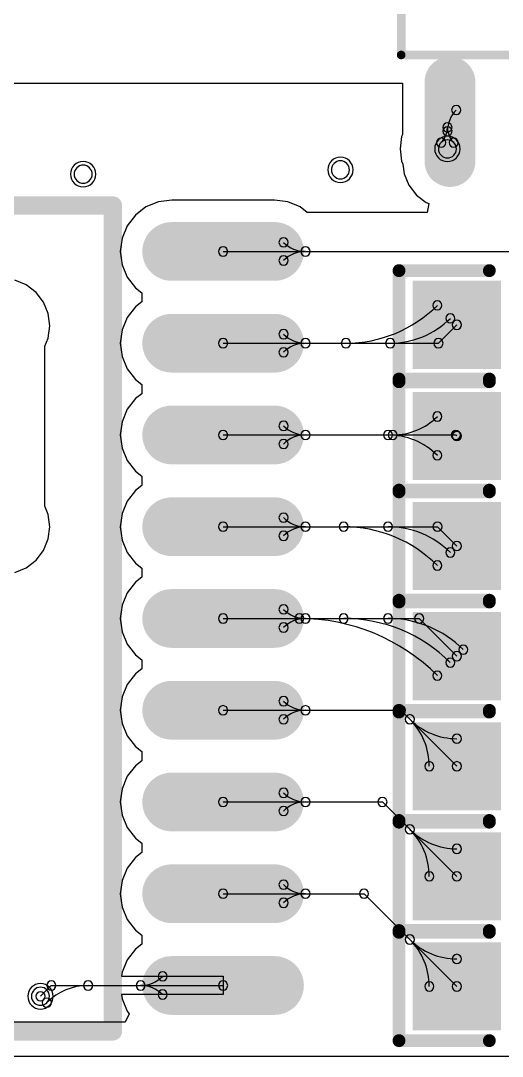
# Model space of a CAD drawing. Header units: inches. Extents: x 32166 to 66782, y 2386 to 7162.
# Drawn here: x 33335.8 to 33365.8, y 2886.6 to 2951.1 of the extents above; entities that cross this region are included whole.
import ezdxf

# ---------------------------------------------------------------- set-up
doc = ezdxf.new("R2010")
doc.units = ezdxf.units.IN
doc.header["$LTSCALE"] = 0.64311
doc.header["$MEASUREMENT"] = 0
for name, color, linetype in [('BOTTOMLAYER', 5, 'CONTINUOUS'), ('BOTTOMOVERLAY', 54, 'CONTINUOUS'), ('BOTTOMPASTE', 16, 'CONTINUOUS'), ('BOTTOMSOLDER', 6, 'CONTINUOUS'), ('KEEPOUTLAYER', 6, 'CONTINUOUS'), ('MULTILAYER', 9, 'CONTINUOUS')]:
    doc.layers.add(name, color=color, linetype=linetype)

msp = doc.modelspace()

# ---------------------------------------------------------------- linework, layer by layer
at = {"layer": 'BOTTOMLAYER'}
for p, q in [((33293.136, 2947.169), (33359.61, 2947.169)), ((33359.61, 2947.169), (33359.61, 2943.975)), ((33359.61, 2943.975), (33359.553, 2943.838)), ((33359.553, 2943.838), (33359.453, 2943.074)), ((33359.453, 2943.074), (33359.553, 2942.311)), ((33359.553, 2942.311), (33359.632, 2942.12)), ((33359.632, 2942.12), (33359.711, 2941.523)), ((33359.711, 2941.523), (33360.005, 2940.812)), ((33360.005, 2940.812), (33360.474, 2940.201)), ((33360.474, 2940.201), (33361.085, 2939.732)), ((33343.635, 2939.455), (33342.972, 2938.946)), ((33344.406, 2939.774), (33343.635, 2939.455)), ((33345.234, 2939.883), (33344.406, 2939.774)), ((33351.635, 2939.883), (33345.234, 2939.883)), ((33352.463, 2939.774), (33351.635, 2939.883)), ((33353.235, 2939.455), (33352.463, 2939.774)), ((33353.67, 2939.121), (33353.235, 2939.455)), ((33361.085, 2939.732), (33361.252, 2939.663)), ((33361.252, 2939.663), (33361.141, 2939.102)), ((33342.972, 2938.946), (33342.464, 2938.284)), ((33353.697, 2939.102), (33353.67, 2939.121)), ((33361.141, 2939.102), (33353.697, 2939.102)), ((33342.464, 2938.284), (33342.144, 2937.512)), ((33342.144, 2937.512), (33342.035, 2936.684)), ((33342.035, 2936.684), (33342.144, 2935.856)), ((33348.435, 2936.684), (33372.272, 2936.684)), ((33342.144, 2935.856), (33342.464, 2935.085)), ((33336.177, 2934.604), (33335.465, 2934.899)), ((33342.464, 2935.085), (33342.972, 2934.422)), ((33336.788, 2934.135), (33336.177, 2934.604)), ((33342.972, 2934.422), (33343.376, 2934.113)), ((33337.257, 2933.524), (33336.788, 2934.135)), ((33343.376, 2934.113), (33343.376, 2933.541)), ((33337.552, 2932.813), (33337.257, 2933.524)), ((33342.972, 2933.231), (33342.464, 2932.569)), ((33343.376, 2933.541), (33342.972, 2933.231)), ((33337.652, 2932.049), (33337.552, 2932.813)), ((33342.464, 2932.569), (33342.144, 2931.797)), ((33337.552, 2931.286), (33337.652, 2932.049)), ((33342.144, 2931.797), (33342.035, 2930.969)), ((33361.842, 2930.969), (33362.988, 2932.115)), ((33337.341, 2930.776), (33337.552, 2931.286)), ((33337.341, 2920.813), (33337.341, 2930.776)), ((33342.035, 2930.969), (33342.144, 2930.141)), ((33348.435, 2930.969), (33361.842, 2930.969)), ((33342.144, 2930.141), (33342.464, 2929.37)), ((33342.464, 2929.37), (33342.972, 2928.707)), ((33342.972, 2928.707), (33343.376, 2928.398)), ((33343.376, 2927.826), (33342.972, 2927.516)), ((33343.376, 2928.398), (33343.376, 2927.826)), ((33342.972, 2927.516), (33342.464, 2926.854)), ((33342.464, 2926.854), (33342.144, 2926.082)), ((33342.144, 2926.082), (33342.035, 2925.254)), ((33342.035, 2925.254), (33342.144, 2924.426)), ((33348.435, 2925.254), (33362.928, 2925.254)), ((33362.928, 2925.254), (33362.988, 2925.194)), ((33342.144, 2924.426), (33342.464, 2923.655)), ((33342.464, 2923.655), (33342.972, 2922.992)), ((33342.972, 2922.992), (33343.376, 2922.683)), ((33343.376, 2922.683), (33343.376, 2922.111)), ((33343.376, 2922.111), (33342.972, 2921.801)), ((33342.972, 2921.801), (33342.464, 2921.139)), ((33337.552, 2920.303), (33337.341, 2920.813)), ((33342.464, 2921.139), (33342.144, 2920.367)), ((33337.653, 2919.539), (33337.552, 2920.303)), ((33342.144, 2920.367), (33342.035, 2919.539)), ((33337.552, 2918.776), (33337.653, 2919.539)), ((33342.035, 2919.539), (33342.144, 2918.711)), ((33348.435, 2919.539), (33361.785, 2919.539)), ((33361.785, 2919.539), (33362.988, 2918.336)), ((33337.257, 2918.064), (33337.552, 2918.776)), ((33342.144, 2918.711), (33342.464, 2917.94)), ((33336.789, 2917.453), (33337.257, 2918.064)), ((33342.464, 2917.94), (33342.972, 2917.277)), ((33335.466, 2916.69), (33336.178, 2916.984)), ((33336.178, 2916.984), (33336.789, 2917.453)), ((33342.972, 2917.277), (33343.376, 2916.968)), ((33343.376, 2916.968), (33343.376, 2916.396)), ((33343.376, 2916.396), (33342.972, 2916.086)), ((33342.972, 2916.086), (33342.464, 2915.424)), ((33342.464, 2915.424), (33342.144, 2914.652)), ((33342.144, 2914.652), (33342.035, 2913.824)), ((33342.035, 2913.824), (33342.144, 2912.996)), ((33348.435, 2913.824), (33360.642, 2913.824)), ((33360.642, 2913.824), (33362.988, 2911.478)), ((33342.144, 2912.996), (33342.464, 2912.225)), ((33342.464, 2912.225), (33342.972, 2911.562)), ((33342.972, 2911.562), (33343.376, 2911.253)), ((33343.376, 2911.253), (33343.376, 2910.681)), ((33343.376, 2910.681), (33342.972, 2910.371)), ((33342.972, 2910.371), (33342.464, 2909.709)), ((33342.464, 2909.709), (33342.144, 2908.937)), ((33342.144, 2908.937), (33342.035, 2908.109)), ((33342.035, 2908.109), (33342.144, 2907.281)), ((33348.435, 2908.109), (33359.499, 2908.109)), ((33359.499, 2908.109), (33362.988, 2904.62)), ((33342.144, 2907.281), (33342.464, 2906.51)), ((33342.464, 2906.51), (33342.972, 2905.847)), ((33342.972, 2905.847), (33343.376, 2905.538)), ((33343.376, 2905.538), (33343.376, 2904.966)), ((33342.972, 2904.656), (33342.464, 2903.994)), ((33343.376, 2904.966), (33342.972, 2904.656)), ((33342.464, 2903.994), (33342.144, 2903.222)), ((33342.144, 2903.222), (33342.035, 2902.394)), ((33342.035, 2902.394), (33342.144, 2901.566)), ((33348.435, 2902.394), (33358.356, 2902.394)), ((33358.356, 2902.394), (33362.988, 2897.762)), ((33342.144, 2901.566), (33342.464, 2900.795)), ((33342.464, 2900.795), (33342.972, 2900.132)), ((33342.972, 2900.132), (33343.376, 2899.823)), ((33343.376, 2899.823), (33343.376, 2899.251)), ((33342.972, 2898.941), (33342.464, 2898.279)), ((33343.376, 2899.251), (33342.972, 2898.941)), ((33342.464, 2898.279), (33342.144, 2897.507)), ((33342.144, 2897.507), (33342.035, 2896.679)), ((33342.035, 2896.679), (33342.144, 2895.851)), ((33348.435, 2896.679), (33357.213, 2896.679)), ((33357.213, 2896.679), (33362.988, 2890.904)), ((33342.144, 2895.851), (33342.464, 2895.08)), ((33342.464, 2895.08), (33342.972, 2894.417)), ((33342.972, 2894.417), (33343.376, 2894.108)), ((33343.376, 2894.108), (33343.376, 2893.536)), ((33342.972, 2893.226), (33342.464, 2892.564)), ((33343.376, 2893.536), (33342.972, 2893.226)), ((33342.464, 2892.564), (33342.144, 2891.792)), ((33342.144, 2891.792), (33342.111, 2891.536)), ((33342.111, 2891.536), (33348.436, 2891.536)), ((33348.436, 2891.536), (33348.436, 2890.393)), ((33337.066, 2890.29), (33337.741, 2890.964)), ((33337.741, 2890.964), (33348.435, 2890.964)), ((33348.436, 2890.393), (33342.111, 2890.393)), ((33342.111, 2890.393), (33342.144, 2890.136)), ((33342.144, 2890.136), (33342.464, 2889.365)), ((33342.595, 2889.194), (33342.343, 2888.681)), ((33342.464, 2889.365), (33342.595, 2889.194)), ((33342.343, 2888.681), (33311.093, 2888.681))]:
    msp.add_line(p, q, dxfattribs=at)
for points, const_width in [([(33362.56, 2947.237), (33362.56, 2942.287)], 2.25), ([(33345.234, 2936.684), (33351.635, 2936.684)], 2.743), ([(33345.234, 2930.969), (33351.635, 2930.969)], 2.743), ([(33345.234, 2925.254), (33351.635, 2925.254)], 2.743), ([(33345.234, 2919.539), (33351.635, 2919.539)], 2.743), ([(33345.234, 2913.824), (33351.635, 2913.824)], 2.743), ([(33345.234, 2908.109), (33351.635, 2908.109)], 2.743), ([(33345.234, 2902.394), (33351.635, 2902.394)], 2.743), ([(33345.234, 2896.679), (33351.635, 2896.679)], 2.743), ([(33345.234, 2890.964), (33351.635, 2890.964)], 2.743)]:
    msp.add_lwpolyline(points, dxfattribs=dict(at, const_width=const_width))
for points, const_width in [([(33362.56, 2946.674, 1), (33362.56, 2947.799, 1)], 1.125), ([(33362.56, 2941.724, 1), (33362.56, 2942.849, 1)], 1.125), ([(33344.549, 2936.684, 1), (33345.92, 2936.684, 1)], 1.372), ([(33350.949, 2936.684, 1), (33352.321, 2936.684, 1)], 1.372), ([(33344.549, 2930.969, 1), (33345.92, 2930.969, 1)], 1.372), ([(33350.949, 2930.969, 1), (33352.321, 2930.969, 1)], 1.372), ([(33344.549, 2925.254, 1), (33345.92, 2925.254, 1)], 1.372), ([(33350.949, 2925.254, 1), (33352.321, 2925.254, 1)], 1.372), ([(33344.549, 2919.539, 1), (33345.92, 2919.539, 1)], 1.372), ([(33350.949, 2919.539, 1), (33352.321, 2919.539, 1)], 1.372), ([(33344.549, 2913.824, 1), (33345.92, 2913.824, 1)], 1.372), ([(33350.949, 2913.824, 1), (33352.321, 2913.824, 1)], 1.372), ([(33344.549, 2908.109, 1), (33345.92, 2908.109, 1)], 1.372), ([(33350.949, 2908.109, 1), (33352.321, 2908.109, 1)], 1.372), ([(33344.549, 2902.394, 1), (33345.92, 2902.394, 1)], 1.372), ([(33350.949, 2902.394, 1), (33352.321, 2902.394, 1)], 1.372), ([(33344.549, 2896.679, 1), (33345.92, 2896.679, 1)], 1.372), ([(33350.949, 2896.679, 1), (33352.321, 2896.679, 1)], 1.372), ([(33344.549, 2890.964, 1), (33345.92, 2890.964, 1)], 1.372), ([(33350.949, 2890.964, 1), (33352.321, 2890.964, 1)], 1.372)]:
    msp.add_lwpolyline(points, format="xyb", close=True, dxfattribs=dict(at, const_width=const_width))
for centre, radius, start, end in [((33364.277, 2944.17), 1.874, 134.99983, 179.99983), ((33362.952, 2945.495), 0.286, 0, 180), ((33362.952, 2945.495), 0.286, 180, 0), ((33362.403, 2944.411), 0.286, 0, 180), ((33362.403, 2944.411), 0.286, 0, 180), ((33361.067, 2944.411), 1.336, 314.99963, 359.99963), ((33362.403, 2944.17), 0.286, 0, 180), ((33362.403, 2944.411), 0.286, 180, 0), ((33362.403, 2944.411), 0.286, 180, 0), ((33362.403, 2944.17), 0.286, 180, 0), ((33363.739, 2944.411), 1.336, 180.00037, 225.00037), ((33362.011, 2943.466), 0.286, 0, 180), ((33362.011, 2943.466), 0.286, 180, 0), ((33362.403, 2943.074), 0.562, 0, 180), ((33362.794, 2943.466), 0.286, 0, 180), ((33362.794, 2943.466), 0.286, 180, 0), ((33362.403, 2943.074), 0.562, 180, 0), ((33339.723, 2941.499), 0.562, 0, 180), ((33355.743, 2941.769), 0.562, 0, 180), ((33339.723, 2941.499), 0.562, 180, 0), ((33355.743, 2941.769), 0.562, 180, 0), ((33352.201, 2937.25), 0.286, 0, 180), ((33352.201, 2937.25), 0.286, 0, 180), ((33352.201, 2937.25), 0.286, 0, 180), ((33348.435, 2936.684), 0.286, 0, 180), ((33352.201, 2937.25), 0.286, 180, 0), ((33352.201, 2937.25), 0.286, 180, 0), ((33352.201, 2937.25), 0.286, 180, 0), ((33353.567, 2938.616), 1.932, 225.00028, 270.00028), ((33353.567, 2938.616), 1.932, 225.00028, 270.00028), ((33353.567, 2938.616), 1.932, 225.00028, 270.00028), ((33353.567, 2936.684), 0.286, 0, 180), ((33353.567, 2936.684), 0.286, 0, 180), ((33353.567, 2936.684), 0.286, 0, 180), ((33353.567, 2936.684), 0.286, 0, 180), ((33353.567, 2936.684), 0.286, 0, 180), ((33353.567, 2936.684), 0.286, 0, 180), ((33348.435, 2936.684), 0.286, 180, 0), ((33352.201, 2936.119), 0.286, 0, 180), ((33352.201, 2936.119), 0.286, 0, 180), ((33352.201, 2936.119), 0.286, 0, 180), ((33353.567, 2934.753), 1.932, 89.99972, 134.99972), ((33353.567, 2934.753), 1.932, 89.99972, 134.99972), ((33353.567, 2934.753), 1.932, 89.99972, 134.99972), ((33353.567, 2936.684), 0.286, 180, 0), ((33353.567, 2936.684), 0.286, 180, 0), ((33353.567, 2936.684), 0.286, 180, 0), ((33353.567, 2936.684), 0.286, 180, 0), ((33353.567, 2936.684), 0.286, 180, 0), ((33353.567, 2936.684), 0.286, 180, 0), ((33352.201, 2936.119), 0.286, 180, 0), ((33352.201, 2936.119), 0.286, 180, 0), ((33352.201, 2936.119), 0.286, 180, 0), ((33361.775, 2933.328), 0.286, 0, 180), ((33361.775, 2933.328), 0.286, 0, 180), ((33361.775, 2933.328), 0.286, 0, 180), ((33356.082, 2939.021), 8.052, 269.99999, 314.99999), ((33356.082, 2939.021), 8.052, 269.99999, 314.99999), ((33356.082, 2939.021), 8.052, 269.99999, 314.99999), ((33361.775, 2933.328), 0.286, 180, 0), ((33361.775, 2933.328), 0.286, 180, 0), ((33361.775, 2933.328), 0.286, 180, 0), ((33358.842, 2936.261), 5.292, 269.99996, 314.99996), ((33358.842, 2936.261), 5.292, 269.99996, 314.99996), ((33358.842, 2936.261), 5.292, 269.99996, 314.99996), ((33362.584, 2932.519), 0.286, 0, 180), ((33362.584, 2932.519), 0.286, 0, 180), ((33362.584, 2932.519), 0.286, 0, 180), ((33362.584, 2932.519), 0.286, 180, 0), ((33362.584, 2932.519), 0.286, 180, 0), ((33362.584, 2932.519), 0.286, 180, 0), ((33362.988, 2932.115), 0.286, 0, 180), ((33352.201, 2931.535), 0.286, 0, 180), ((33352.201, 2931.535), 0.286, 0, 180), ((33352.201, 2931.535), 0.286, 0, 180), ((33362.988, 2932.115), 0.286, 180, 0), ((33348.435, 2930.969), 0.286, 0, 180), ((33352.201, 2931.535), 0.286, 180, 0), ((33352.201, 2931.535), 0.286, 180, 0), ((33352.201, 2931.535), 0.286, 180, 0), ((33353.567, 2932.901), 1.932, 225.00028, 270.00028), ((33353.567, 2932.901), 1.932, 225.00028, 270.00028), ((33353.567, 2932.901), 1.932, 225.00028, 270.00028), ((33353.567, 2930.969), 0.286, 0, 180), ((33353.567, 2930.969), 0.286, 0, 180), ((33353.567, 2930.969), 0.286, 0, 180), ((33353.567, 2930.969), 0.286, 0, 180), ((33353.567, 2930.969), 0.286, 0, 180), ((33353.567, 2930.969), 0.286, 0, 180), ((33356.082, 2930.969), 0.286, 0, 180), ((33356.082, 2930.969), 0.286, 0, 180), ((33356.082, 2930.969), 0.286, 0, 180), ((33358.842, 2930.969), 0.286, 0, 180), ((33358.842, 2930.969), 0.286, 0, 180), ((33358.842, 2930.969), 0.286, 0, 180), ((33361.842, 2930.969), 0.286, 0, 180), ((33361.842, 2930.969), 0.286, 0, 180), ((33348.435, 2930.969), 0.286, 180, 0), ((33352.201, 2930.404), 0.286, 0, 180), ((33352.201, 2930.404), 0.286, 0, 180), ((33352.201, 2930.404), 0.286, 0, 180), ((33352.201, 2930.404), 0.286, 180, 0), ((33352.201, 2930.404), 0.286, 180, 0), ((33352.201, 2930.404), 0.286, 180, 0), ((33353.567, 2929.038), 1.932, 89.99972, 134.99972), ((33353.567, 2929.038), 1.932, 89.99972, 134.99972), ((33353.567, 2929.038), 1.932, 89.99972, 134.99972), ((33353.567, 2930.969), 0.286, 180, 0), ((33353.567, 2930.969), 0.286, 180, 0), ((33353.567, 2930.969), 0.286, 180, 0), ((33353.567, 2930.969), 0.286, 180, 0), ((33353.567, 2930.969), 0.286, 180, 0), ((33353.567, 2930.969), 0.286, 180, 0), ((33356.082, 2930.969), 0.286, 180, 0), ((33356.082, 2930.969), 0.286, 180, 0), ((33356.082, 2930.969), 0.286, 180, 0), ((33358.842, 2930.969), 0.286, 180, 0), ((33358.842, 2930.969), 0.286, 180, 0), ((33358.842, 2930.969), 0.286, 180, 0), ((33361.842, 2930.969), 0.286, 180, 0), ((33361.842, 2930.969), 0.286, 180, 0), ((33361.775, 2926.407), 0.286, 0, 180), ((33361.775, 2926.407), 0.286, 0, 180), ((33361.775, 2926.407), 0.286, 0, 180), ((33352.201, 2925.82), 0.286, 0, 180), ((33352.201, 2925.82), 0.286, 0, 180), ((33352.201, 2925.82), 0.286, 0, 180), ((33358.994, 2929.188), 3.934, 270, 315), ((33358.994, 2929.188), 3.934, 270, 315), ((33358.994, 2929.188), 3.934, 270, 315), ((33361.775, 2926.407), 0.286, 180, 0), ((33361.775, 2926.407), 0.286, 180, 0), ((33361.775, 2926.407), 0.286, 180, 0), ((33348.435, 2925.254), 0.286, 0, 180), ((33348.435, 2925.254), 0.286, 180, 0), ((33352.201, 2925.82), 0.286, 180, 0), ((33352.201, 2925.82), 0.286, 180, 0), ((33352.201, 2925.82), 0.286, 180, 0), ((33353.567, 2927.186), 1.932, 225.00028, 270.00028), ((33353.567, 2927.186), 1.932, 225.00028, 270.00028), ((33353.567, 2927.186), 1.932, 225.00028, 270.00028), ((33353.567, 2923.323), 1.932, 89.99972, 134.99972), ((33353.567, 2923.323), 1.932, 89.99972, 134.99972), ((33353.567, 2923.323), 1.932, 89.99972, 134.99972), ((33353.567, 2925.254), 0.286, 0, 180), ((33353.567, 2925.254), 0.286, 0, 180), ((33353.567, 2925.254), 0.286, 0, 180), ((33353.567, 2925.254), 0.286, 0, 180), ((33353.567, 2925.254), 0.286, 0, 180), ((33353.567, 2925.254), 0.286, 0, 180), ((33353.567, 2925.254), 0.286, 180, 0), ((33353.567, 2925.254), 0.286, 180, 0), ((33353.567, 2925.254), 0.286, 180, 0), ((33353.567, 2925.254), 0.286, 180, 0), ((33353.567, 2925.254), 0.286, 180, 0), ((33353.567, 2925.254), 0.286, 180, 0), ((33358.704, 2925.254), 0.286, 0, 180), ((33358.704, 2925.254), 0.286, 0, 180), ((33358.704, 2925.254), 0.286, 0, 180), ((33358.704, 2925.254), 0.286, 180, 0), ((33358.704, 2925.254), 0.286, 180, 0), ((33358.704, 2925.254), 0.286, 180, 0), ((33358.704, 2920.91), 4.344, 45.00001, 90.00001), ((33358.704, 2920.91), 4.344, 45.00001, 90.00001), ((33358.704, 2920.91), 4.344, 45.00001, 90.00001), ((33358.994, 2925.254), 0.286, 0, 180), ((33358.994, 2925.254), 0.286, 0, 180), ((33358.994, 2925.254), 0.286, 0, 180), ((33358.994, 2925.254), 0.286, 180, 0), ((33358.994, 2925.254), 0.286, 180, 0), ((33358.994, 2925.254), 0.286, 180, 0), ((33362.928, 2925.254), 0.286, 0, 180), ((33362.928, 2925.254), 0.286, 0, 180), ((33362.928, 2925.254), 0.286, 180, 0), ((33362.928, 2925.254), 0.286, 180, 0), ((33362.988, 2925.194), 0.286, 0, 180), ((33352.201, 2924.689), 0.286, 0, 180), ((33352.201, 2924.689), 0.286, 0, 180), ((33352.201, 2924.689), 0.286, 0, 180), ((33352.201, 2924.689), 0.286, 180, 0), ((33352.201, 2924.689), 0.286, 180, 0), ((33352.201, 2924.689), 0.286, 180, 0), ((33362.988, 2925.194), 0.286, 180, 0), ((33361.775, 2923.982), 0.286, 0, 180), ((33361.775, 2923.982), 0.286, 0, 180), ((33361.775, 2923.982), 0.286, 0, 180), ((33361.775, 2923.982), 0.286, 180, 0), ((33361.775, 2923.982), 0.286, 180, 0), ((33361.775, 2923.982), 0.286, 180, 0), ((33352.201, 2920.105), 0.286, 0, 180), ((33352.201, 2920.105), 0.286, 0, 180), ((33352.201, 2920.105), 0.286, 0, 180), ((33352.201, 2920.105), 0.286, 180, 0), ((33352.201, 2920.105), 0.286, 180, 0), ((33352.201, 2920.105), 0.286, 180, 0), ((33353.567, 2921.471), 1.932, 225.00028, 270.00028), ((33353.567, 2921.471), 1.932, 225.00028, 270.00028), ((33353.567, 2921.471), 1.932, 225.00028, 270.00028), ((33348.435, 2919.539), 0.286, 0, 180), ((33348.435, 2919.539), 0.286, 180, 0), ((33353.567, 2917.608), 1.932, 89.99972, 134.99972), ((33353.567, 2917.608), 1.932, 89.99972, 134.99972), ((33353.567, 2917.608), 1.932, 89.99972, 134.99972), ((33353.567, 2919.539), 0.286, 0, 180), ((33353.567, 2919.539), 0.286, 0, 180), ((33353.567, 2919.539), 0.286, 0, 180), ((33353.567, 2919.539), 0.286, 0, 180), ((33353.567, 2919.539), 0.286, 0, 180), ((33353.567, 2919.539), 0.286, 0, 180), ((33353.567, 2919.539), 0.286, 180, 0), ((33353.567, 2919.539), 0.286, 180, 0), ((33353.567, 2919.539), 0.286, 180, 0), ((33353.567, 2919.539), 0.286, 180, 0), ((33353.567, 2919.539), 0.286, 180, 0), ((33353.567, 2919.539), 0.286, 180, 0), ((33355.944, 2919.539), 0.286, 0, 180), ((33355.944, 2919.539), 0.286, 0, 180), ((33355.944, 2919.539), 0.286, 0, 180), ((33355.944, 2919.539), 0.286, 180, 0), ((33355.944, 2919.539), 0.286, 180, 0), ((33355.944, 2919.539), 0.286, 180, 0), ((33355.944, 2911.292), 8.247, 44.99999, 89.99999), ((33355.944, 2911.292), 8.247, 44.99999, 89.99999), ((33355.944, 2911.292), 8.247, 44.99999, 89.99999), ((33358.704, 2919.539), 0.286, 0, 180), ((33358.704, 2919.539), 0.286, 0, 180), ((33358.704, 2919.539), 0.286, 0, 180), ((33358.704, 2919.539), 0.286, 180, 0), ((33358.704, 2919.539), 0.286, 180, 0), ((33358.704, 2919.539), 0.286, 180, 0), ((33358.704, 2914.052), 5.487, 45.00007, 90.00007), ((33358.704, 2914.052), 5.487, 45.00007, 90.00007), ((33358.704, 2914.052), 5.487, 45.00007, 90.00007), ((33361.785, 2919.539), 0.286, 0, 180), ((33361.785, 2919.539), 0.286, 0, 180), ((33361.785, 2919.539), 0.286, 180, 0), ((33361.785, 2919.539), 0.286, 180, 0), ((33352.201, 2918.974), 0.286, 0, 180), ((33352.201, 2918.974), 0.286, 0, 180), ((33352.201, 2918.974), 0.286, 0, 180), ((33352.201, 2918.974), 0.286, 180, 0), ((33352.201, 2918.974), 0.286, 180, 0), ((33352.201, 2918.974), 0.286, 180, 0), ((33362.584, 2917.932), 0.286, 0, 180), ((33362.584, 2917.932), 0.286, 0, 180), ((33362.584, 2917.932), 0.286, 0, 180), ((33362.988, 2918.336), 0.286, 0, 180), ((33362.988, 2918.336), 0.286, 180, 0), ((33362.584, 2917.932), 0.286, 180, 0), ((33362.584, 2917.932), 0.286, 180, 0), ((33362.584, 2917.932), 0.286, 180, 0), ((33361.775, 2917.124), 0.286, 0, 180), ((33361.775, 2917.124), 0.286, 0, 180), ((33361.775, 2917.124), 0.286, 0, 180), ((33361.775, 2917.124), 0.286, 180, 0), ((33361.775, 2917.124), 0.286, 180, 0), ((33361.775, 2917.124), 0.286, 180, 0), ((33352.201, 2914.39), 0.286, 0, 180), ((33352.201, 2914.39), 0.286, 0, 180), ((33352.201, 2914.39), 0.286, 0, 180), ((33352.201, 2914.39), 0.286, 180, 0), ((33352.201, 2914.39), 0.286, 180, 0), ((33352.201, 2914.39), 0.286, 180, 0), ((33353.567, 2915.756), 1.932, 225.00028, 270.00028), ((33353.567, 2915.756), 1.932, 225.00028, 270.00028), ((33353.567, 2915.756), 1.932, 225.00028, 270.00028), ((33348.435, 2913.824), 0.286, 0, 180), ((33348.435, 2913.824), 0.286, 180, 0), ((33353.567, 2911.893), 1.932, 89.99972, 134.99972), ((33353.567, 2911.893), 1.932, 89.99972, 134.99972), ((33353.567, 2911.893), 1.932, 89.99972, 134.99972), ((33353.185, 2913.824), 0.286, 0, 180), ((33353.185, 2913.824), 0.286, 0, 180), ((33353.185, 2913.824), 0.286, 0, 180), ((33353.185, 2913.824), 0.286, 180, 0), ((33353.185, 2913.824), 0.286, 180, 0), ((33353.185, 2913.824), 0.286, 180, 0), ((33353.185, 2901.675), 12.149, 45.00001, 90.00001), ((33353.185, 2901.675), 12.149, 45.00001, 90.00001), ((33353.185, 2901.675), 12.149, 45.00001, 90.00001), ((33353.567, 2913.824), 0.286, 0, 180), ((33353.567, 2913.824), 0.286, 0, 180), ((33353.567, 2913.824), 0.286, 0, 180), ((33353.567, 2913.824), 0.286, 0, 180), ((33353.567, 2913.824), 0.286, 0, 180), ((33353.567, 2913.824), 0.286, 0, 180), ((33353.567, 2913.824), 0.286, 180, 0), ((33353.567, 2913.824), 0.286, 180, 0), ((33353.567, 2913.824), 0.286, 180, 0), ((33353.567, 2913.824), 0.286, 180, 0), ((33353.567, 2913.824), 0.286, 180, 0), ((33353.567, 2913.824), 0.286, 180, 0), ((33355.944, 2913.824), 0.286, 0, 180), ((33355.944, 2913.824), 0.286, 0, 180), ((33355.944, 2913.824), 0.286, 0, 180), ((33355.944, 2913.824), 0.286, 180, 0), ((33355.944, 2913.824), 0.286, 180, 0), ((33355.944, 2913.824), 0.286, 180, 0), ((33355.944, 2904.434), 9.39, 45.00003, 90.00003), ((33355.944, 2904.434), 9.39, 45.00003, 90.00003), ((33355.944, 2904.434), 9.39, 45.00003, 90.00003), ((33358.704, 2913.824), 0.286, 0, 180), ((33358.704, 2913.824), 0.286, 0, 180), ((33358.704, 2913.824), 0.286, 0, 180), ((33358.704, 2913.824), 0.286, 180, 0), ((33358.704, 2913.824), 0.286, 180, 0), ((33358.704, 2913.824), 0.286, 180, 0), ((33358.704, 2907.194), 6.63, 44.99994, 89.99994), ((33358.704, 2907.194), 6.63, 44.99994, 89.99994), ((33358.704, 2907.194), 6.63, 44.99994, 89.99994), ((33360.642, 2913.824), 0.286, 0, 180), ((33360.642, 2913.824), 0.286, 0, 180), ((33360.642, 2913.824), 0.286, 180, 0), ((33360.642, 2913.824), 0.286, 180, 0), ((33352.201, 2913.259), 0.286, 0, 180), ((33352.201, 2913.259), 0.286, 0, 180), ((33352.201, 2913.259), 0.286, 0, 180), ((33352.201, 2913.259), 0.286, 180, 0), ((33352.201, 2913.259), 0.286, 180, 0), ((33352.201, 2913.259), 0.286, 180, 0), ((33362.988, 2911.478), 0.286, 0, 180), ((33363.392, 2911.882), 0.286, 0, 180), ((33363.392, 2911.882), 0.286, 0, 180), ((33363.392, 2911.882), 0.286, 0, 180), ((33363.392, 2911.882), 0.286, 180, 0), ((33363.392, 2911.882), 0.286, 180, 0), ((33363.392, 2911.882), 0.286, 180, 0), ((33362.584, 2911.074), 0.286, 0, 180), ((33362.584, 2911.074), 0.286, 0, 180), ((33362.584, 2911.074), 0.286, 0, 180), ((33362.584, 2911.074), 0.286, 180, 0), ((33362.584, 2911.074), 0.286, 180, 0), ((33362.584, 2911.074), 0.286, 180, 0), ((33362.988, 2911.478), 0.286, 180, 0), ((33361.775, 2910.266), 0.286, 0, 180), ((33361.775, 2910.266), 0.286, 0, 180), ((33361.775, 2910.266), 0.286, 0, 180), ((33361.775, 2910.266), 0.286, 180, 0), ((33361.775, 2910.266), 0.286, 180, 0), ((33361.775, 2910.266), 0.286, 180, 0), ((33352.201, 2908.675), 0.286, 0, 180), ((33352.201, 2908.675), 0.286, 0, 180), ((33352.201, 2908.675), 0.286, 0, 180), ((33352.201, 2908.675), 0.286, 180, 0), ((33352.201, 2908.675), 0.286, 180, 0), ((33352.201, 2908.675), 0.286, 180, 0), ((33353.567, 2910.041), 1.932, 225.00028, 270.00028), ((33353.567, 2910.041), 1.932, 225.00028, 270.00028), ((33353.567, 2910.041), 1.932, 225.00028, 270.00028), ((33348.435, 2908.109), 0.286, 0, 180), ((33348.435, 2908.109), 0.286, 180, 0), ((33352.201, 2907.544), 0.286, 0, 180), ((33352.201, 2907.544), 0.286, 0, 180), ((33352.201, 2907.544), 0.286, 0, 180), ((33353.567, 2906.178), 1.932, 89.99972, 134.99972), ((33353.567, 2906.178), 1.932, 89.99972, 134.99972), ((33353.567, 2906.178), 1.932, 89.99972, 134.99972), ((33353.567, 2908.109), 0.286, 0, 180), ((33353.567, 2908.109), 0.286, 0, 180), ((33353.567, 2908.109), 0.286, 0, 180), ((33353.567, 2908.109), 0.286, 0, 180), ((33353.567, 2908.109), 0.286, 0, 180), ((33353.567, 2908.109), 0.286, 0, 180), ((33353.567, 2908.109), 0.286, 180, 0), ((33353.567, 2908.109), 0.286, 180, 0), ((33353.567, 2908.109), 0.286, 180, 0), ((33353.567, 2908.109), 0.286, 180, 0), ((33353.567, 2908.109), 0.286, 180, 0), ((33353.567, 2908.109), 0.286, 180, 0), ((33359.499, 2908.109), 0.286, 0, 180), ((33359.499, 2908.109), 0.286, 0, 180), ((33359.499, 2908.109), 0.286, 180, 0), ((33359.499, 2908.109), 0.286, 180, 0), ((33360.061, 2907.547), 0.286, 0, 180), ((33360.061, 2907.547), 0.286, 0, 180), ((33360.061, 2907.547), 0.286, 0, 180), ((33360.061, 2907.547), 0.286, 0, 180), ((33360.061, 2907.547), 0.286, 0, 180), ((33360.061, 2907.547), 0.286, 0, 180), ((33352.201, 2907.544), 0.286, 180, 0), ((33352.201, 2907.544), 0.286, 180, 0), ((33352.201, 2907.544), 0.286, 180, 0), ((33360.061, 2907.547), 0.286, 180, 0), ((33360.061, 2907.547), 0.286, 180, 0), ((33360.061, 2907.547), 0.286, 180, 0), ((33360.061, 2907.547), 0.286, 180, 0), ((33360.061, 2907.547), 0.286, 180, 0), ((33360.061, 2907.547), 0.286, 180, 0), ((33357.134, 2904.62), 4.139, 360, 45), ((33362.988, 2910.474), 4.139, 225, 270), ((33362.988, 2910.474), 4.139, 225, 270), ((33357.134, 2904.62), 4.139, 360, 45), ((33362.988, 2910.474), 4.139, 225, 270), ((33357.134, 2904.62), 4.139, 360, 45), ((33362.988, 2906.335), 0.286, 0, 180), ((33362.988, 2906.335), 0.286, 0, 180), ((33362.988, 2906.335), 0.286, 0, 180), ((33362.988, 2906.335), 0.286, 180, 0), ((33362.988, 2906.335), 0.286, 180, 0), ((33362.988, 2906.335), 0.286, 180, 0), ((33361.273, 2904.62), 0.286, 0, 180), ((33361.273, 2904.62), 0.286, 0, 180), ((33361.273, 2904.62), 0.286, 0, 180), ((33361.273, 2904.62), 0.286, 180, 0), ((33361.273, 2904.62), 0.286, 180, 0), ((33361.273, 2904.62), 0.286, 180, 0), ((33362.988, 2904.62), 0.286, 0, 180), ((33362.988, 2904.62), 0.286, 180, 0), ((33348.435, 2902.394), 0.286, 0, 180), ((33352.201, 2902.96), 0.286, 0, 180), ((33352.201, 2902.96), 0.286, 0, 180), ((33352.201, 2902.96), 0.286, 0, 180), ((33352.201, 2902.96), 0.286, 180, 0), ((33352.201, 2902.96), 0.286, 180, 0), ((33352.201, 2902.96), 0.286, 180, 0), ((33353.567, 2904.326), 1.932, 225.00028, 270.00028), ((33353.567, 2904.326), 1.932, 225.00028, 270.00028), ((33353.567, 2904.326), 1.932, 225.00028, 270.00028), ((33353.567, 2902.394), 0.286, 0, 180), ((33353.567, 2902.394), 0.286, 0, 180), ((33353.567, 2902.394), 0.286, 0, 180), ((33353.567, 2902.394), 0.286, 0, 180), ((33353.567, 2902.394), 0.286, 0, 180), ((33353.567, 2902.394), 0.286, 0, 180), ((33358.356, 2902.394), 0.286, 0, 180), ((33358.356, 2902.394), 0.286, 0, 180), ((33348.435, 2902.394), 0.286, 180, 0), ((33352.201, 2901.829), 0.286, 0, 180), ((33352.201, 2901.829), 0.286, 0, 180), ((33352.201, 2901.829), 0.286, 0, 180), ((33353.567, 2900.463), 1.932, 89.99972, 134.99972), ((33353.567, 2900.463), 1.932, 89.99972, 134.99972), ((33353.567, 2900.463), 1.932, 89.99972, 134.99972), ((33353.567, 2902.394), 0.286, 180, 0), ((33353.567, 2902.394), 0.286, 180, 0), ((33353.567, 2902.394), 0.286, 180, 0), ((33353.567, 2902.394), 0.286, 180, 0), ((33353.567, 2902.394), 0.286, 180, 0), ((33353.567, 2902.394), 0.286, 180, 0), ((33358.356, 2902.394), 0.286, 180, 0), ((33358.356, 2902.394), 0.286, 180, 0), ((33352.201, 2901.829), 0.286, 180, 0), ((33352.201, 2901.829), 0.286, 180, 0), ((33352.201, 2901.829), 0.286, 180, 0), ((33360.061, 2900.689), 0.286, 0, 180), ((33360.061, 2900.689), 0.286, 0, 180), ((33360.061, 2900.689), 0.286, 0, 180), ((33360.061, 2900.689), 0.286, 0, 180), ((33360.061, 2900.689), 0.286, 0, 180), ((33360.061, 2900.689), 0.286, 0, 180), ((33360.061, 2900.689), 0.286, 180, 0), ((33360.061, 2900.689), 0.286, 180, 0), ((33360.061, 2900.689), 0.286, 180, 0), ((33360.061, 2900.689), 0.286, 180, 0), ((33360.061, 2900.689), 0.286, 180, 0), ((33360.061, 2900.689), 0.286, 180, 0), ((33357.134, 2897.762), 4.139, 360, 45), ((33362.988, 2903.616), 4.139, 225, 270), ((33362.988, 2903.616), 4.139, 225, 270), ((33357.134, 2897.762), 4.139, 360, 45), ((33362.988, 2903.616), 4.139, 225, 270), ((33357.134, 2897.762), 4.139, 360, 45), ((33362.988, 2899.477), 0.286, 0, 180), ((33362.988, 2899.477), 0.286, 0, 180), ((33362.988, 2899.477), 0.286, 0, 180), ((33362.988, 2899.477), 0.286, 180, 0), ((33362.988, 2899.477), 0.286, 180, 0), ((33362.988, 2899.477), 0.286, 180, 0), ((33352.201, 2897.245), 0.286, 0, 180), ((33352.201, 2897.245), 0.286, 0, 180), ((33352.201, 2897.245), 0.286, 0, 180), ((33361.273, 2897.762), 0.286, 0, 180), ((33361.273, 2897.762), 0.286, 0, 180), ((33361.273, 2897.762), 0.286, 0, 180), ((33361.273, 2897.762), 0.286, 180, 0), ((33361.273, 2897.762), 0.286, 180, 0), ((33361.273, 2897.762), 0.286, 180, 0), ((33362.988, 2897.762), 0.286, 0, 180), ((33362.988, 2897.762), 0.286, 180, 0), ((33348.435, 2896.679), 0.286, 0, 180), ((33352.201, 2897.245), 0.286, 180, 0), ((33352.201, 2897.245), 0.286, 180, 0), ((33352.201, 2897.245), 0.286, 180, 0), ((33353.567, 2898.611), 1.932, 225.00028, 270.00028), ((33353.567, 2898.611), 1.932, 225.00028, 270.00028), ((33353.567, 2898.611), 1.932, 225.00028, 270.00028), ((33353.567, 2896.679), 0.286, 0, 180), ((33353.567, 2896.679), 0.286, 0, 180), ((33353.567, 2896.679), 0.286, 0, 180), ((33353.567, 2896.679), 0.286, 0, 180), ((33353.567, 2896.679), 0.286, 0, 180), ((33353.567, 2896.679), 0.286, 0, 180), ((33357.213, 2896.679), 0.286, 0, 180), ((33357.213, 2896.679), 0.286, 0, 180), ((33348.435, 2896.679), 0.286, 180, 0), ((33352.201, 2896.114), 0.286, 0, 180), ((33352.201, 2896.114), 0.286, 0, 180), ((33352.201, 2896.114), 0.286, 0, 180), ((33353.567, 2894.748), 1.932, 89.99972, 134.99972), ((33353.567, 2894.748), 1.932, 89.99972, 134.99972), ((33353.567, 2894.748), 1.932, 89.99972, 134.99972), ((33353.567, 2896.679), 0.286, 180, 0), ((33353.567, 2896.679), 0.286, 180, 0), ((33353.567, 2896.679), 0.286, 180, 0), ((33353.567, 2896.679), 0.286, 180, 0), ((33353.567, 2896.679), 0.286, 180, 0), ((33353.567, 2896.679), 0.286, 180, 0), ((33357.213, 2896.679), 0.286, 180, 0), ((33357.213, 2896.679), 0.286, 180, 0), ((33352.201, 2896.114), 0.286, 180, 0), ((33352.201, 2896.114), 0.286, 180, 0), ((33352.201, 2896.114), 0.286, 180, 0), ((33360.061, 2893.831), 0.286, 0, 180), ((33360.061, 2893.831), 0.286, 0, 180), ((33360.061, 2893.831), 0.286, 0, 180), ((33360.061, 2893.831), 0.286, 0, 180), ((33360.061, 2893.831), 0.286, 0, 180), ((33360.061, 2893.831), 0.286, 0, 180), ((33360.061, 2893.831), 0.286, 180, 0), ((33360.061, 2893.831), 0.286, 180, 0), ((33360.061, 2893.831), 0.286, 180, 0), ((33360.061, 2893.831), 0.286, 180, 0), ((33360.061, 2893.831), 0.286, 180, 0), ((33360.061, 2893.831), 0.286, 180, 0), ((33357.134, 2890.904), 4.139, 360, 45), ((33362.988, 2896.758), 4.139, 225, 270), ((33362.988, 2896.758), 4.139, 225, 270), ((33357.134, 2890.904), 4.139, 360, 45), ((33362.988, 2896.758), 4.139, 225, 270), ((33357.134, 2890.904), 4.139, 360, 45), ((33362.988, 2892.619), 0.286, 0, 180), ((33362.988, 2892.619), 0.286, 0, 180), ((33362.988, 2892.619), 0.286, 0, 180), ((33362.988, 2892.619), 0.286, 180, 0), ((33362.988, 2892.619), 0.286, 180, 0), ((33362.988, 2892.619), 0.286, 180, 0), ((33344.669, 2891.53), 0.286, 0, 180), ((33344.669, 2891.53), 0.286, 0, 180), ((33337.741, 2890.964), 0.286, 0, 180), ((33337.741, 2890.964), 0.286, 0, 180), ((33340.031, 2890.964), 0.286, 0, 180), ((33340.031, 2890.964), 0.286, 0, 180), ((33343.303, 2890.964), 0.286, 0, 180), ((33343.303, 2890.964), 0.286, 0, 180), ((33343.303, 2890.964), 0.286, 0, 180), ((33343.303, 2890.964), 0.286, 0, 180), ((33343.303, 2892.896), 1.932, 269.99972, 314.99972), ((33343.303, 2892.896), 1.932, 269.99972, 314.99972), ((33344.669, 2891.53), 0.286, 180, 0), ((33344.669, 2891.53), 0.286, 180, 0), ((33348.435, 2890.964), 0.286, 0, 180), ((33361.273, 2890.904), 0.286, 0, 180), ((33361.273, 2890.904), 0.286, 0, 180), ((33361.273, 2890.904), 0.286, 0, 180), ((33362.988, 2890.904), 0.286, 0, 180), ((33337.066, 2890.29), 0.562, 0, 180), ((33337.066, 2890.29), 0.286, 0, 180), ((33337.741, 2890.964), 0.286, 180, 0), ((33337.741, 2890.964), 0.286, 180, 0), ((33340.031, 2887.325), 3.639, 90.00012, 135.00012), ((33340.031, 2887.325), 3.639, 90.00012, 135.00012), ((33340.031, 2890.964), 0.286, 180, 0), ((33340.031, 2890.964), 0.286, 180, 0), ((33343.303, 2890.964), 0.286, 180, 0), ((33343.303, 2890.964), 0.286, 180, 0), ((33343.303, 2890.964), 0.286, 180, 0), ((33343.303, 2890.964), 0.286, 180, 0), ((33343.303, 2889.033), 1.932, 45.00028, 90.00028), ((33343.303, 2889.033), 1.932, 45.00028, 90.00028), ((33344.669, 2890.399), 0.286, 0, 180), ((33344.669, 2890.399), 0.286, 0, 180), ((33344.669, 2890.399), 0.286, 180, 0), ((33344.669, 2890.399), 0.286, 180, 0), ((33348.435, 2890.964), 0.286, 180, 0), ((33361.273, 2890.904), 0.286, 180, 0), ((33361.273, 2890.904), 0.286, 180, 0), ((33361.273, 2890.904), 0.286, 180, 0), ((33362.988, 2890.904), 0.286, 180, 0), ((33337.066, 2890.29), 0.562, 180, 0), ((33337.066, 2890.29), 0.286, 180, 0), ((33337.458, 2889.898), 0.286, 0, 180), ((33337.458, 2889.898), 0.286, 0, 180), ((33337.458, 2889.898), 0.286, 180, 0), ((33337.458, 2889.898), 0.286, 180, 0)]:
    msp.add_arc(centre, radius, start, end, dxfattribs=at)
for points in [[(33360.702, 2929.829), (33365.274, 2929.829), (33360.702, 2934.401), (33365.274, 2934.401)], [(33360.702, 2922.908), (33365.274, 2922.908), (33360.702, 2927.48), (33365.274, 2927.48)], [(33360.702, 2916.05), (33365.274, 2916.05), (33360.702, 2920.622), (33365.274, 2920.622)], [(33360.702, 2909.192), (33365.274, 2909.192), (33360.702, 2913.764), (33365.274, 2913.764)], [(33360.702, 2902.334), (33365.274, 2902.334), (33360.702, 2906.906), (33365.274, 2906.906)], [(33360.702, 2895.476), (33365.274, 2895.476), (33360.702, 2900.048), (33365.274, 2900.048)], [(33360.702, 2888.618), (33365.274, 2888.618), (33360.702, 2893.19), (33365.274, 2893.19)]]:
    msp.add_solid(points, dxfattribs=at)
at = {"layer": 'BOTTOMOVERLAY'}
for points, const_width in [([(33359.523, 2948.924), (33359.523, 2968.724)], 0.539), ([(33359.523, 2948.924), (33371.223, 2948.924)], 0.539), ([(33329.575, 2939.542), (33341.577, 2939.542)], 1.143), ([(33341.577, 2888.107), (33341.577, 2939.542)], 1.143), ([(33359.388, 2928.74), (33359.388, 2935.49)], 0.8), ([(33365.013, 2935.49), (33359.388, 2935.49)], 0.8), ([(33365.013, 2928.74), (33359.388, 2928.74)], 0.8), ([(33359.388, 2921.819), (33359.388, 2928.569)], 0.8), ([(33359.388, 2928.569), (33365.013, 2928.569)], 0.8), ([(33359.388, 2921.819), (33365.013, 2921.819)], 0.8), ([(33359.388, 2914.961), (33359.388, 2921.711)], 0.8), ([(33359.388, 2921.711), (33365.013, 2921.711)], 0.8), ([(33359.388, 2914.961), (33365.013, 2914.961)], 0.8), ([(33359.388, 2908.103), (33359.388, 2914.853)], 0.8), ([(33359.388, 2914.853), (33365.013, 2914.853)], 0.8), ([(33359.388, 2908.103), (33365.013, 2908.103)], 0.8), ([(33359.388, 2901.245), (33359.388, 2907.995)], 0.8), ([(33359.388, 2907.995), (33365.013, 2907.995)], 0.8), ([(33359.388, 2901.245), (33365.013, 2901.245)], 0.8), ([(33359.388, 2894.387), (33359.388, 2901.137)], 0.8), ([(33359.388, 2901.137), (33365.013, 2901.137)], 0.8), ([(33359.388, 2894.387), (33365.013, 2894.387)], 0.8), ([(33359.388, 2887.529), (33359.388, 2894.279)], 0.8), ([(33359.388, 2894.279), (33365.013, 2894.279)], 0.8), ([(33311.859, 2888.107), (33341.577, 2888.107)], 1.143), ([(33359.388, 2887.529), (33365.013, 2887.529)], 0.8)]:
    msp.add_lwpolyline(points, dxfattribs=dict(at, const_width=const_width))
for points, const_width in [([(33359.523, 2948.79, 1), (33359.523, 2949.059, 1)], 0.27), ([(33359.523, 2948.79, 1), (33359.523, 2949.059, 1)], 0.27), ([(33341.291, 2939.542, 1), (33341.863, 2939.542, 1)], 0.572), ([(33341.291, 2939.542, 1), (33341.863, 2939.542, 1)], 0.572), ([(33359.388, 2935.29, 1), (33359.388, 2935.69, 1)], 0.4), ([(33359.388, 2935.29, 1), (33359.388, 2935.69, 1)], 0.4), ([(33365.013, 2935.29, 1), (33365.013, 2935.69, 1)], 0.4), ([(33359.388, 2928.54, 1), (33359.388, 2928.94, 1)], 0.4), ([(33359.388, 2928.54, 1), (33359.388, 2928.94, 1)], 0.4), ([(33365.013, 2928.54, 1), (33365.013, 2928.94, 1)], 0.4), ([(33359.388, 2928.369, 1), (33359.388, 2928.769, 1)], 0.4), ([(33359.388, 2928.369, 1), (33359.388, 2928.769, 1)], 0.4), ([(33365.013, 2928.369, 1), (33365.013, 2928.769, 1)], 0.4), ([(33359.388, 2921.619, 1), (33359.388, 2922.019, 1)], 0.4), ([(33359.388, 2921.619, 1), (33359.388, 2922.019, 1)], 0.4), ([(33359.388, 2921.511, 1), (33359.388, 2921.911, 1)], 0.4), ([(33359.388, 2921.511, 1), (33359.388, 2921.911, 1)], 0.4), ([(33365.013, 2921.619, 1), (33365.013, 2922.019, 1)], 0.4), ([(33365.013, 2921.511, 1), (33365.013, 2921.911, 1)], 0.4), ([(33359.388, 2914.761, 1), (33359.388, 2915.161, 1)], 0.4), ([(33359.388, 2914.761, 1), (33359.388, 2915.161, 1)], 0.4), ([(33359.388, 2914.653, 1), (33359.388, 2915.053, 1)], 0.4), ([(33359.388, 2914.653, 1), (33359.388, 2915.053, 1)], 0.4), ([(33365.013, 2914.761, 1), (33365.013, 2915.161, 1)], 0.4), ([(33365.013, 2914.653, 1), (33365.013, 2915.053, 1)], 0.4), ([(33359.388, 2907.903, 1), (33359.388, 2908.303, 1)], 0.4), ([(33359.388, 2907.903, 1), (33359.388, 2908.303, 1)], 0.4), ([(33365.013, 2907.903, 1), (33365.013, 2908.303, 1)], 0.4), ([(33359.388, 2907.795, 1), (33359.388, 2908.195, 1)], 0.4), ([(33359.388, 2907.795, 1), (33359.388, 2908.195, 1)], 0.4), ([(33365.013, 2907.795, 1), (33365.013, 2908.195, 1)], 0.4), ([(33359.388, 2901.045, 1), (33359.388, 2901.445, 1)], 0.4), ([(33359.388, 2901.045, 1), (33359.388, 2901.445, 1)], 0.4), ([(33359.388, 2900.937, 1), (33359.388, 2901.337, 1)], 0.4), ([(33359.388, 2900.937, 1), (33359.388, 2901.337, 1)], 0.4), ([(33365.013, 2901.045, 1), (33365.013, 2901.445, 1)], 0.4), ([(33365.013, 2900.937, 1), (33365.013, 2901.337, 1)], 0.4), ([(33359.388, 2894.187, 1), (33359.388, 2894.587, 1)], 0.4), ([(33359.388, 2894.187, 1), (33359.388, 2894.587, 1)], 0.4), ([(33359.388, 2894.079, 1), (33359.388, 2894.479, 1)], 0.4), ([(33359.388, 2894.079, 1), (33359.388, 2894.479, 1)], 0.4), ([(33365.013, 2894.187, 1), (33365.013, 2894.587, 1)], 0.4), ([(33365.013, 2894.079, 1), (33365.013, 2894.479, 1)], 0.4), ([(33341.291, 2888.107, 1), (33341.863, 2888.107, 1)], 0.572), ([(33341.291, 2888.107, 1), (33341.863, 2888.107, 1)], 0.572), ([(33359.388, 2887.329, 1), (33359.388, 2887.729, 1)], 0.4), ([(33359.388, 2887.329, 1), (33359.388, 2887.729, 1)], 0.4), ([(33365.013, 2887.329, 1), (33365.013, 2887.729, 1)], 0.4)]:
    msp.add_lwpolyline(points, format="xyb", close=True, dxfattribs=dict(at, const_width=const_width))
at = {"layer": 'BOTTOMPASTE'}
for points, const_width in [([(33362.56, 2947.237), (33362.56, 2942.287)], 2.25), ([(33345.234, 2936.684), (33351.635, 2936.684)], 2.743), ([(33345.234, 2930.969), (33351.635, 2930.969)], 2.743), ([(33345.234, 2925.254), (33351.635, 2925.254)], 2.743), ([(33345.234, 2919.539), (33351.635, 2919.539)], 2.743), ([(33345.234, 2913.824), (33351.635, 2913.824)], 2.743), ([(33345.234, 2908.109), (33351.635, 2908.109)], 2.743), ([(33345.234, 2902.394), (33351.635, 2902.394)], 2.743), ([(33345.234, 2896.679), (33351.635, 2896.679)], 2.743), ([(33345.234, 2890.964), (33351.635, 2890.964)], 2.743)]:
    msp.add_lwpolyline(points, dxfattribs=dict(at, const_width=const_width))
for points, const_width in [([(33362.56, 2946.674, 1), (33362.56, 2947.799, 1)], 1.125), ([(33362.56, 2941.724, 1), (33362.56, 2942.849, 1)], 1.125), ([(33344.549, 2936.684, 1), (33345.92, 2936.684, 1)], 1.372), ([(33350.949, 2936.684, 1), (33352.321, 2936.684, 1)], 1.372), ([(33344.549, 2930.969, 1), (33345.92, 2930.969, 1)], 1.372), ([(33350.949, 2930.969, 1), (33352.321, 2930.969, 1)], 1.372), ([(33344.549, 2925.254, 1), (33345.92, 2925.254, 1)], 1.372), ([(33350.949, 2925.254, 1), (33352.321, 2925.254, 1)], 1.372), ([(33344.549, 2919.539, 1), (33345.92, 2919.539, 1)], 1.372), ([(33350.949, 2919.539, 1), (33352.321, 2919.539, 1)], 1.372), ([(33344.549, 2913.824, 1), (33345.92, 2913.824, 1)], 1.372), ([(33350.949, 2913.824, 1), (33352.321, 2913.824, 1)], 1.372), ([(33344.549, 2908.109, 1), (33345.92, 2908.109, 1)], 1.372), ([(33350.949, 2908.109, 1), (33352.321, 2908.109, 1)], 1.372), ([(33344.549, 2902.394, 1), (33345.92, 2902.394, 1)], 1.372), ([(33350.949, 2902.394, 1), (33352.321, 2902.394, 1)], 1.372), ([(33344.549, 2896.679, 1), (33345.92, 2896.679, 1)], 1.372), ([(33350.949, 2896.679, 1), (33352.321, 2896.679, 1)], 1.372), ([(33344.549, 2890.964, 1), (33345.92, 2890.964, 1)], 1.372), ([(33350.949, 2890.964, 1), (33352.321, 2890.964, 1)], 1.372)]:
    msp.add_lwpolyline(points, format="xyb", close=True, dxfattribs=dict(at, const_width=const_width))
for points in [[(33360.702, 2929.829), (33365.274, 2929.829), (33360.702, 2934.401), (33365.274, 2934.401)], [(33360.702, 2922.908), (33365.274, 2922.908), (33360.702, 2927.48), (33365.274, 2927.48)], [(33360.702, 2916.05), (33365.274, 2916.05), (33360.702, 2920.622), (33365.274, 2920.622)], [(33360.702, 2909.192), (33365.274, 2909.192), (33360.702, 2913.764), (33365.274, 2913.764)], [(33360.702, 2902.334), (33365.274, 2902.334), (33360.702, 2906.906), (33365.274, 2906.906)], [(33360.702, 2895.476), (33365.274, 2895.476), (33360.702, 2900.048), (33365.274, 2900.048)], [(33360.702, 2888.618), (33365.274, 2888.618), (33360.702, 2893.19), (33365.274, 2893.19)]]:
    msp.add_solid(points, dxfattribs=at)
at = {"layer": 'BOTTOMSOLDER'}
for points, const_width in [([(33362.56, 2947.237), (33362.56, 2942.287)], 3.164), ([(33345.234, 2936.684), (33351.635, 2936.684)], 3.658), ([(33345.234, 2930.969), (33351.635, 2930.969)], 3.658), ([(33345.234, 2925.254), (33351.635, 2925.254)], 3.658), ([(33345.234, 2919.539), (33351.635, 2919.539)], 3.658), ([(33345.234, 2913.824), (33351.635, 2913.824)], 3.658), ([(33345.234, 2908.109), (33351.635, 2908.109)], 3.658), ([(33345.234, 2902.394), (33351.635, 2902.394)], 3.658), ([(33345.234, 2896.679), (33351.635, 2896.679)], 3.658), ([(33345.234, 2890.964), (33351.635, 2890.964)], 3.658)]:
    msp.add_lwpolyline(points, dxfattribs=dict(at, const_width=const_width))
for points, const_width in [([(33362.56, 2946.446, 1), (33362.56, 2948.028, 1)], 1.582), ([(33362.56, 2941.496, 1), (33362.56, 2943.078, 1)], 1.582), ([(33344.32, 2936.684, 1), (33346.149, 2936.684, 1)], 1.829), ([(33350.721, 2936.684, 1), (33352.55, 2936.684, 1)], 1.829), ([(33344.32, 2930.969, 1), (33346.149, 2930.969, 1)], 1.829), ([(33350.721, 2930.969, 1), (33352.55, 2930.969, 1)], 1.829), ([(33344.32, 2925.254, 1), (33346.149, 2925.254, 1)], 1.829), ([(33350.721, 2925.254, 1), (33352.55, 2925.254, 1)], 1.829), ([(33344.32, 2919.539, 1), (33346.149, 2919.539, 1)], 1.829), ([(33350.721, 2919.539, 1), (33352.55, 2919.539, 1)], 1.829), ([(33344.32, 2913.824, 1), (33346.149, 2913.824, 1)], 1.829), ([(33350.721, 2913.824, 1), (33352.55, 2913.824, 1)], 1.829), ([(33344.32, 2908.109, 1), (33346.149, 2908.109, 1)], 1.829), ([(33350.721, 2908.109, 1), (33352.55, 2908.109, 1)], 1.829), ([(33344.32, 2902.394, 1), (33346.149, 2902.394, 1)], 1.829), ([(33350.721, 2902.394, 1), (33352.55, 2902.394, 1)], 1.829), ([(33344.32, 2896.679, 1), (33346.149, 2896.679, 1)], 1.829), ([(33350.721, 2896.679, 1), (33352.55, 2896.679, 1)], 1.829), ([(33344.32, 2890.964, 1), (33346.149, 2890.964, 1)], 1.829), ([(33350.721, 2890.964, 1), (33352.55, 2890.964, 1)], 1.829)]:
    msp.add_lwpolyline(points, format="xyb", close=True, dxfattribs=dict(at, const_width=const_width))
for centre, start, end in [((33362.403, 2943.074), 0, 180), ((33362.403, 2943.074), 180, 0), ((33339.723, 2941.499), 0, 180), ((33355.743, 2941.769), 0, 180), ((33339.723, 2941.499), 180, 0), ((33355.743, 2941.769), 180, 0), ((33337.066, 2890.29), 0, 180), ((33337.066, 2890.29), 180, 0)]:
    msp.add_arc(centre, 0.791, start, end, dxfattribs=at)
for points in [[(33360.245, 2929.372), (33365.731, 2929.372), (33360.245, 2934.858), (33365.731, 2934.858)], [(33360.245, 2922.451), (33365.731, 2922.451), (33360.245, 2927.937), (33365.731, 2927.937)], [(33360.245, 2915.593), (33365.731, 2915.593), (33360.245, 2921.079), (33365.731, 2921.079)], [(33360.245, 2908.735), (33365.731, 2908.735), (33360.245, 2914.221), (33365.731, 2914.221)], [(33360.245, 2901.877), (33365.731, 2901.877), (33360.245, 2907.363), (33365.731, 2907.363)], [(33360.245, 2895.019), (33365.731, 2895.019), (33360.245, 2900.505), (33365.731, 2900.505)], [(33360.245, 2888.161), (33365.731, 2888.161), (33360.245, 2893.647), (33365.731, 2893.647)]]:
    msp.add_solid(points, dxfattribs=at)
at = {"layer": 'KEEPOUTLAYER'}
msp.add_line((32666.613, 2886.554), (34174.114, 2886.554), dxfattribs=at)
at = {"layer": 'MULTILAYER'}
for centre, start, end in [((33362.403, 2943.074), 0, 180), ((33362.403, 2943.074), 180, 0), ((33339.723, 2941.499), 0, 180), ((33355.743, 2941.769), 0, 180), ((33339.723, 2941.499), 180, 0), ((33355.743, 2941.769), 180, 0), ((33337.066, 2890.29), 0, 180), ((33337.066, 2890.29), 180, 0)]:
    msp.add_arc(centre, 0.562, start, end, dxfattribs=at)

doc.saveas('drawing.dxf')
